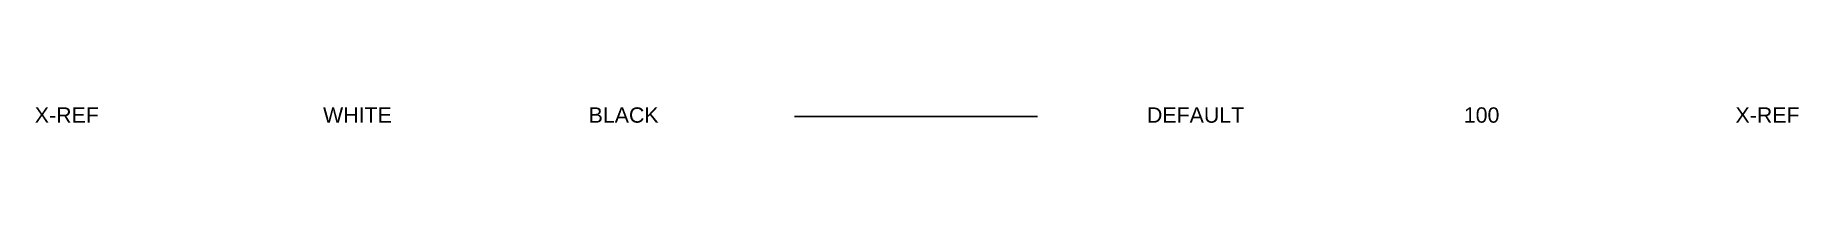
# Model space of a CAD drawing. Header units: feet. Extents: x -17.1 to 31, y -40.9 to 20.5.
# Drawn here: x -17.07 to -5.53, y -40.95 to -40.85 of the extents above; entities outside this region: 1.
import ezdxf
from ezdxf.enums import TextEntityAlignment as Align

# ---------------------------------------------------------------- set-up
doc = ezdxf.new("R2010")
doc.units = ezdxf.units.FT
doc.header["$MEASUREMENT"] = 0
doc.layers.add('X-REF', color=7, linetype='Continuous')
doc.styles.add('NEI-A', font='arial.ttf')

msp = doc.modelspace()

# ---------------------------------------------------------------- linework, layer by layer
at = {"layer": 'Defpoints', "color": 5}
msp.add_lwpolyline([(0, 20.5), (30.995, 20.5), (30.995, 0), (0, 0)], close=True, dxfattribs=at)
at = {"layer": 'X-REF'}
msp.add_lwpolyline([(-12.098, -40.906), (-10.508, -40.906)], dxfattribs=at)

# ---------------------------------------------------------------- texts
at = {"layer": 'X-REF', "style": 'NEI-A'}
for s, p in [('X-REF', (-16.86, -40.897)), ('WHITE', (-14.958, -40.897)), ('BLACK', (-13.216, -40.897)), ('DEFAULT', (-9.473, -40.897)), ('100', (-7.601, -40.897))]:
    msp.add_text(s, height=0.1, dxfattribs=at).set_placement(p, align=Align.MIDDLE_CENTER)
at = {"layer": 'X-REF', "insert": (-5.73, -40.897), "char_height": 0.1, "attachment_point": 5, "style": 'NEI-A'}
msp.add_mtext('X-REF', dxfattribs=at)

doc.saveas('drawing.dxf')
